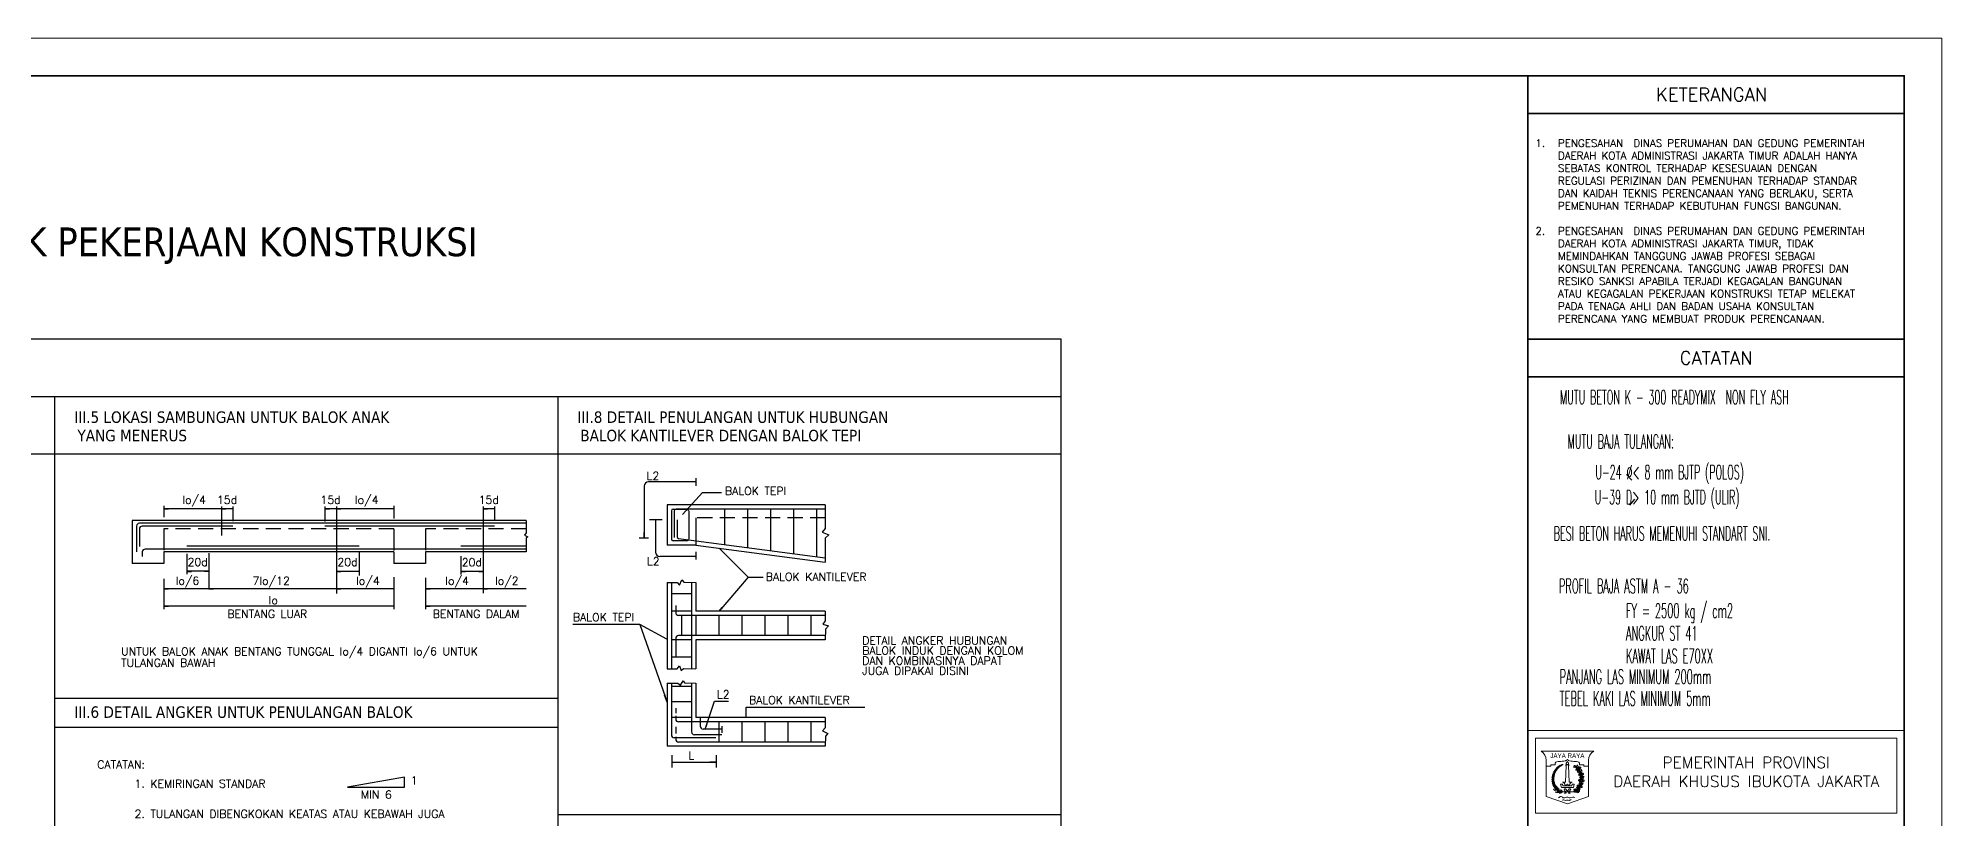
# Model space of a CAD drawing. Header units: inches. Extents: x 266054 to 836293, y -258454 to -102650.
# Drawn here: x 327843 to 353134, y -143779 to -133405 of the extents above; entities that cross this region are included whole.
import ezdxf
from ezdxf.enums import TextEntityAlignment as Align

# ---------------------------------------------------------------- set-up
doc = ezdxf.new("R2010")
doc.units = ezdxf.units.IN
doc.header["$LTSCALE"] = 800
doc.header["$MEASUREMENT"] = 0
doc.linetypes.add('HIDDEN', pattern=[0.375, 0.25, -0.125])
for name, color, linetype, lineweight in [('ars', 11, 'Continuous', 0), ('GRS KOP', 1, 'Continuous', 35), ('kop', 7, 'Continuous', 20), ('teks', 4, 'Continuous', 9)]:
    doc.layers.add(name, color=color, linetype=linetype, lineweight=lineweight)
for name, color, linetype in [('BAGAN', 7, 'Continuous'), ('Garis_02', 5, 'Continuous'), ('TEXT', 4, 'Continuous')]:
    doc.layers.add(name, color=color, linetype=linetype)
doc.styles.add('BARU', font='arial.ttf')
doc.styles.add('ROMANC', font='tahoma.ttf', dxfattribs={"height": 2})
doc.styles.add('ROMANS', font='romans.shx', dxfattribs={"width": 0.8, "height": 0.25})
doc.styles.get("Standard").update_dxf_attribs({"font": 'romans.shx'})

# ---------------------------------------------------------------- blocks, each defined once
blk = doc.blocks.new('kop')
at = {"layer": 'ars'}
for p, q in [((74.316, 35.599), (74.29, 35.614)), ((74.328, 35.595), (74.333, 35.581)), ((74.373, 35.526), (74.347, 35.541)), ((74.373, 35.526), (74.375, 35.555)), ((74.395, 35.468), (74.406, 35.457)), ((74.408, 35.467), (74.408, 35.452)), ((74.267, 34.989), (74.296, 34.992)), ((74.332, 35.048), (74.331, 35.078)), ((74.347, 35.066), (74.372, 35.081)), ((74.416, 35.202), (74.401, 35.228)), ((74.429, 35.366), (74.409, 35.388)), ((74.416, 35.202), (74.434, 35.225)), ((74.425, 35.289), (74.43, 35.273)), ((74.429, 35.366), (74.437, 35.394)), ((74.436, 35.304), (74.431, 35.29))]:
    blk.add_line(p, q, dxfattribs=at)
for centre, radius, start, end in [((73.711, 35.414), 0.061, 164.619, 229.0804), ((73.612, 35.384), 0.061, 344.619, 49.0804), ((74.072, 35.315), 0.405, 114.0856, 237.6325), ((73.717, 35.456), 0.0488, 158.8649, 223.3262), ((73.647, 35.424), 0.061, 292.8994, 357.3608), ((73.732, 35.365), 0.061, 112.8994, 177.3608), ((73.636, 35.44), 0.0488, 338.8649, 43.3262), ((73.667, 35.469), 0.0488, 287.1453, 351.6066), ((73.73, 35.415), 0.0488, 107.1453, 171.6066), ((73.736, 35.493), 0.0488, 150.2996, 214.761), ((73.654, 35.489), 0.0488, 330.2996, 34.761), ((73.743, 35.451), 0.0488, 98.58, 163.0414), ((73.689, 35.513), 0.0488, 278.58, 343.0414), ((73.756, 35.528), 0.0488, 145.7989, 210.2603), ((73.673, 35.531), 0.0488, 325.7989, 30.2603), ((73.71, 35.552), 0.0488, 274.0793, 338.5407), ((73.759, 35.485), 0.0488, 94.0793, 158.5407), ((73.78, 35.56), 0.0488, 139.3679, 203.8292), ((73.698, 35.572), 0.0488, 319.3679, 23.8292), ((73.778, 35.517), 0.0488, 87.6483, 152.1096), ((73.737, 35.589), 0.0488, 267.6483, 332.1096), ((73.807, 35.589), 0.0488, 133.8416, 198.303), ((73.727, 35.609), 0.0488, 313.8416, 18.303), ((73.801, 35.547), 0.0488, 82.122, 146.5834), ((73.767, 35.622), 0.0488, 262.122, 326.5834), ((73.831, 35.612), 0.0439, 126.6239, 191.0853), ((73.761, 35.639), 0.0439, 306.6239, 11.0853), ((73.821, 35.575), 0.0439, 74.9043, 139.3657), ((73.799, 35.646), 0.0439, 254.9043, 319.3657), ((73.848, 35.632), 0.0352, 123.961, 188.4223), ((73.794, 35.656), 0.0352, 303.961, 8.4223), ((73.839, 35.603), 0.0352, 72.2414, 136.7027), ((73.824, 35.66), 0.0352, 252.2414, 316.7027), ((73.821, 35.676), 0.0352, 297.7406, 2.2019), ((73.873, 35.647), 0.0352, 117.7406, 182.2019), ((73.86, 35.619), 0.0352, 66.021, 130.4823), ((73.852, 35.677), 0.0352, 246.021, 310.4823), ((73.892, 35.661), 0.0281, 113.4007, 177.862), ((73.852, 35.688), 0.0281, 293.4007, 357.862), ((73.88, 35.64), 0.0281, 61.6811, 126.1424), ((73.877, 35.687), 0.0281, 241.6811, 306.1424), ((73.876, 35.701), 0.0281, 293.4007, 357.862), ((73.915, 35.674), 0.0281, 113.4007, 177.862), ((73.904, 35.653), 0.0281, 61.6811, 126.1424), ((73.901, 35.7), 0.0281, 241.6811, 306.1424), ((73.911, 35.713), 0.0281, 260.9368, 325.3982), ((73.93, 35.669), 0.0281, 80.9368, 145.3982), ((74.027, 35.315), 0.405, 302.3675, 44.4851), ((74.279, 35.674), 0.0613, 235.5154, 280.6207), ((74.24, 35.613), 0.0507, 1.4248, 71.624), ((74.336, 35.601), 0.0613, 235.5154, 280.6207), ((74.383, 35.652), 0.0795, 151.1819, 225.9956), ((74.296, 35.54), 0.0507, 1.4248, 71.624), ((74.32, 35.44), 0.0795, 20.9123, 95.7261), ((74.387, 35.547), 0.0795, 200.9123, 275.7261), ((74.259, 35.633), 0.0795, 331.1819, 45.9956), ((74.406, 35.596), 0.0507, 162.5946, 232.7938), ((74.417, 35.449), 0.0613, 217.2288, 262.3342), ((74.333, 35.6), 0.0613, 313.598, 358.7033), ((74.361, 35.403), 0.0507, 343.1383, 53.3375), ((74.479, 35.504), 0.0795, 133.1999, 208.0136), ((74.354, 35.525), 0.0795, 313.1999, 28.0136), ((74.476, 35.427), 0.0507, 150.0679, 220.2671), ((74.406, 35.447), 0.0613, 301.0712, 346.1766), ((73.61, 35.253), 0.061, 2.2926, 66.7539), ((73.696, 35.312), 0.061, 182.2926, 246.7539), ((73.623, 35.191), 0.061, 12.6628, 77.1241), ((73.696, 35.264), 0.061, 192.6628, 257.1241), ((73.7, 35.362), 0.061, 172.3995, 236.8608), ((73.607, 35.319), 0.061, 352.3995, 56.8608), ((73.702, 35.225), 0.061, 200.2151, 264.6765), ((73.639, 35.143), 0.061, 20.2151, 84.6765), ((73.715, 35.183), 0.061, 206.1601, 270.6214), ((73.661, 35.095), 0.061, 26.1601, 90.6214), ((73.728, 35.316), 0.061, 120.6799, 185.1412), ((73.636, 35.364), 0.061, 300.6799, 5.1412), ((73.73, 35.271), 0.061, 130.573, 195.0343), ((73.632, 35.302), 0.061, 310.573, 15.0343), ((73.738, 35.23), 0.061, 140.9432, 205.4045), ((73.736, 35.145), 0.061, 208.508, 272.9693), ((73.685, 35.055), 0.061, 28.508, 92.9693), ((73.635, 35.243), 0.061, 320.9432, 25.4045), ((73.751, 35.19), 0.061, 140.9432, 205.4045), ((73.649, 35.203), 0.061, 320.9432, 25.4045), ((73.716, 35.015), 0.061, 40.0311, 104.4924), ((73.747, 35.113), 0.061, 220.0311, 284.4924), ((73.768, 35.153), 0.061, 146.9028, 211.3642), ((73.665, 35.155), 0.061, 326.9028, 31.3642), ((73.75, 34.978), 0.061, 49.2006, 113.662), ((73.766, 35.08), 0.061, 229.2006, 293.662), ((73.791, 35.115), 0.061, 146.6953, 211.1566), ((73.688, 35.117), 0.061, 326.6953, 31.1566), ((73.816, 35.084), 0.061, 144.8635, 209.3249), ((73.713, 35.089), 0.061, 324.8635, 29.3249), ((73.785, 34.949), 0.061, 44.4223, 108.8836), ((73.809, 35.049), 0.061, 224.4223, 288.8836), ((73.844, 35.054), 0.061, 144.4903, 208.9516), ((73.741, 35.059), 0.061, 324.4903, 28.9516), ((73.875, 35.031), 0.061, 156.1803, 220.6416), ((73.773, 35.016), 0.061, 336.1803, 40.6416), ((74.361, 35.052), 0.0795, 137.1076, 211.9214), ((74.235, 35.064), 0.0795, 317.1076, 31.9214), ((74.342, 34.969), 0.0507, 83.4432, 153.6424), ((74.332, 35.042), 0.0613, 234.4466, 279.5519), ((74.364, 34.993), 0.0612, 69.8962, 144.7099), ((74.335, 35.085), 0.0612, 249.8962, 324.7099), ((74.377, 35.119), 0.0613, 176.9872, 222.0926), ((74.304, 35.12), 0.0507, 302.8967, 13.0959), ((74.439, 35.186), 0.0795, 153.0891, 227.9029), ((74.422, 35.286), 0.0613, 205.6201, 250.7254), ((74.314, 35.163), 0.0795, 333.0891, 47.9029), ((74.423, 35.078), 0.0507, 106.5818, 176.781), ((74.386, 35.141), 0.0613, 257.5851, 302.6905), ((74.458, 35.361), 0.0795, 171.1641, 245.9779), ((74.347, 35.301), 0.0795, 351.1641, 65.9779), ((74.357, 35.252), 0.0507, 331.5296, 41.7288), ((74.396, 35.228), 0.0795, 271.02, 345.8338), ((74.475, 35.129), 0.0795, 91.02, 165.8338), ((74.483, 35.241), 0.0507, 128.2781, 198.4773), ((74.425, 35.285), 0.0613, 279.2815, 324.3868), ((74.405, 35.377), 0.0795, 293.3027, 8.1164), ((74.515, 35.315), 0.0795, 113.3027, 188.1164)]:
    blk.add_arc(centre, radius, start, end, dxfattribs=at)
at = {"layer": 'ars', "color": 11}
for centre, radius, start, end in [((74.285, 34.995), 0.0613, 158.8696, 203.9749), ((74.216, 35.02), 0.0507, 284.779, 354.9783), ((74.235, 34.986), 0.016, 270, 302.3675)]:
    blk.add_arc(centre, radius, start, end, dxfattribs=at)
at = {"layer": 'ars'}
for points, start_tangent, end_tangent in [([(74.256, 35.651), (74.261, 35.634), (74.244, 35.624), (74.224, 35.623), (74.22, 35.64), (74.234, 35.661), (74.239, 35.672), (74.256, 35.663), (74.256, 35.651)], (0.714442, -0.699695), (0.714442, -0.699695)), ([(74.313, 35.578), (74.318, 35.561), (74.301, 35.551), (74.281, 35.55), (74.277, 35.567), (74.29, 35.588), (74.296, 35.599), (74.312, 35.589), (74.313, 35.578)], (0.714442, -0.699695), (0.714442, -0.699695)), ([(74.388, 35.435), (74.388, 35.416), (74.369, 35.412), (74.349, 35.418), (74.351, 35.435), (74.37, 35.451), (74.378, 35.459), (74.391, 35.445), (74.388, 35.435)], (0.458819, -0.88853), (0.458819, -0.88853)), ([(74.365, 35.605), (74.376, 35.591), (74.394, 35.598), (74.407, 35.615), (74.395, 35.627), (74.37, 35.629), (74.358, 35.631), (74.356, 35.612), (74.365, 35.605)], (0.149901, -0.988701), (0.149901, -0.988701)), ([(74.438, 35.445), (74.446, 35.429), (74.465, 35.432), (74.481, 35.445), (74.473, 35.46), (74.449, 35.467), (74.438, 35.472), (74.431, 35.453), (74.438, 35.445)], (-0.068112, -0.997678), (-0.068112, -0.997678)), ([(74.257, 35.013), (74.242, 35.004), (74.228, 35.018), (74.222, 35.037), (74.238, 35.045), (74.261, 35.037), (74.273, 35.034), (74.268, 35.016), (74.257, 35.013)], (-0.515761, -0.856733), (-0.515761, -0.856733)), ([(74.345, 35.127), (74.333, 35.113), (74.316, 35.122), (74.305, 35.139), (74.317, 35.151), (74.342, 35.151), (74.354, 35.152), (74.355, 35.133), (74.345, 35.127)], (-0.223771, -0.974642), (-0.223771, -0.974642)), ([(74.343, 35.011), (74.331, 34.997), (74.342, 34.981), (74.36, 34.972), (74.371, 34.985), (74.367, 35.01), (74.367, 35.022), (74.348, 35.021), (74.343, 35.011)], (-0.942817, -0.33331), (-0.942817, -0.33331)), ([(74.39, 35.277), (74.386, 35.26), (74.366, 35.259), (74.348, 35.269), (74.353, 35.285), (74.375, 35.297), (74.385, 35.303), (74.395, 35.287), (74.39, 35.277)], (0.270637, -0.962681), (0.270637, -0.962681)), ([(74.408, 35.117), (74.403, 35.1), (74.419, 35.089), (74.439, 35.088), (74.443, 35.104), (74.431, 35.126), (74.426, 35.137), (74.409, 35.128), (74.408, 35.117)], (-0.735998, -0.676983), (-0.735998, -0.676983)), ([(74.454, 35.272), (74.455, 35.253), (74.474, 35.25), (74.494, 35.256), (74.492, 35.273), (74.472, 35.288), (74.463, 35.297), (74.451, 35.282), (74.454, 35.272)], (-0.433585, -0.901113), (-0.433585, -0.901113))]:
    blk.add_spline(points, degree=3, dxfattribs=dict(at, start_tangent=start_tangent, end_tangent=end_tangent))
for points in [[(74.24, 34.97), (74.265, 34.975), (74.316, 34.973), (74.354, 34.955)], [(74.24, 34.97), (74.263, 34.959), (74.313, 34.947), (74.354, 34.955)]]:
    blk.add_spline(points, degree=3, dxfattribs=at)
at = {"layer": 'GRS KOP'}
for p, q in [((73, 1), (73, 54)), ((83, 1), (83, 54)), ((73, 53), (83, 53)), ((73, 47), (83, 47)), ((73, 46), (83, 46))]:
    blk.add_line(p, q, dxfattribs=at)
blk.add_lwpolyline([(1, 54), (83, 54), (83, 1), (1, 1)], close=True, dxfattribs=at)
at = {"layer": 'kop', "color": 7}
for p, q in [((84, 55), (0, 55)), ((84, 55), (84, 0)), ((84, 55), (84, 0)), ((73.999, 35.69), (74.099, 35.69)), ((74.019, 35.67), (73.999, 35.23)), ((74.029, 35.698), (74.069, 35.698)), ((74.079, 35.67), (74.099, 35.23)), ((73.869, 35.17), (73.919, 35.17)), ((73.869, 35.17), (73.889, 35.09)), ((73.889, 35.09), (74.209, 35.09)), ((73.919, 35.23), (73.919, 35.228)), ((73.919, 35.23), (73.999, 35.23)), ((73.919, 35.228), (73.924, 35.228)), ((73.919, 35.17), (73.929, 35.13)), ((73.929, 35.13), (74.17, 35.13)), ((73.989, 35.15), (74.029, 35.15)), ((74.069, 35.15), (74.109, 35.15)), ((74.099, 35.23), (74.18, 35.23)), ((74.17, 35.13), (74.18, 35.17)), ((74.175, 35.228), (74.18, 35.228)), ((74.18, 35.23), (74.18, 35.228)), ((74.18, 35.17), (74.229, 35.17)), ((74.209, 35.09), (74.229, 35.17))]:
    blk.add_line(p, q, dxfattribs=at)
at = {"layer": 'kop'}
for p, q in [((83, 36.6), (73, 36.6)), ((73.2, 34.4), (73.2, 36.4)), ((82.8, 36.4), (73.2, 36.4)), ((82.8, 34.4), (82.8, 36.4)), ((82.8, 34.4), (73.2, 34.4))]:
    blk.add_line(p, q, dxfattribs=at)
at = {"layer": 'kop', "color": 5}
for p, q in [((74.749, 36.05), (73.35, 36.05)), ((73.489, 35.81), (73.489, 34.85)), ((73.489, 35.65), (73.609, 35.65)), ((73.609, 35.69), (73.609, 35.65)), ((73.609, 35.69), (73.729, 35.69)), ((73.729, 35.73), (73.729, 35.69)), ((74.369, 35.73), (74.369, 35.69)), ((74.489, 35.69), (74.369, 35.69)), ((74.489, 35.69), (74.489, 35.65)), ((74.609, 35.65), (74.489, 35.65)), ((74.609, 35.81), (74.609, 34.85)), ((74.019, 34.95), (73.965, 35.022)), ((74.049, 34.986), (73.997, 35.046)), ((74.019, 34.95), (74.004, 34.93)), ((74.049, 34.986), (74.101, 35.046)), ((74.079, 34.95), (74.133, 35.022)), ((74.079, 34.95), (74.094, 34.93)), ((73.489, 34.85), (74.049, 34.65)), ((74.049, 34.65), (74.609, 34.85))]:
    blk.add_line(p, q, dxfattribs=at)
at = {"layer": 'kop', "color": 7}
for points in [[(74.029, 35.698), (74.027, 35.701), (74.025, 35.704), (74.024, 35.707), (74.023, 35.71), (74.022, 35.713), (74.021, 35.715), (74.021, 35.718), (74.02, 35.72), (74.02, 35.723), (74.02, 35.725), (74.02, 35.728), (74.02, 35.731), (74.021, 35.733), (74.021, 35.736), (74.022, 35.738), (74.023, 35.741), (74.025, 35.743), (74.026, 35.746), (74.028, 35.749), (74.031, 35.753), (74.034, 35.758), (74.038, 35.763), (74.043, 35.77), (74.049, 35.778)], [(74.069, 35.698), (74.072, 35.701), (74.074, 35.704), (74.075, 35.707), (74.076, 35.71), (74.077, 35.713), (74.078, 35.715), (74.078, 35.718), (74.079, 35.72), (74.079, 35.723), (74.079, 35.725), (74.079, 35.728), (74.079, 35.731), (74.078, 35.733), (74.077, 35.736), (74.077, 35.738), (74.076, 35.741), (74.074, 35.743), (74.073, 35.746), (74.071, 35.749), (74.068, 35.753), (74.065, 35.758), (74.061, 35.763), (74.056, 35.77), (74.049, 35.778)]]:
    blk.add_lwpolyline(points, dxfattribs=at)
at = {"layer": 'kop', "color": 1}
blk.add_lwpolyline([(73.864, 34.97), (74.235, 34.97)], close=True, dxfattribs=at)
at = {"layer": 'kop', "color": 5}
for points in [[(74.004, 34.97), (73.974, 34.93)], [(74.094, 34.97), (74.124, 34.93)]]:
    blk.add_lwpolyline(points, dxfattribs=at)
for centre, radius, start, end in [((73.214, 35.81), 0.276, 0, 60.5129), ((74.885, 35.81), 0.276, 119.4871, 180), ((73.769, 35.73), 0.04, 90, 180), ((74.329, 35.73), 0.04, 0, 90), ((73.981, 35.034), 0.02, 36.8699, 216.8699), ((74.117, 35.034), 0.02, 323.1301, 143.1301)]:
    blk.add_arc(centre, radius, start, end, dxfattribs=at)
at = {"layer": 'kop', "color": 7}
for centre, radius, start, end in [((73.992, 35.663), 0.0283, 15, 75), ((74.107, 35.663), 0.0283, 105, 165), ((73.874, 35.119), 0.12, 15, 65.3894), ((74.049, 35.15), 0.02, 0, 180), ((74.225, 35.119), 0.12, 114.6106, 165)]:
    blk.add_arc(centre, radius, start, end, dxfattribs=at)
at = {"layer": 'kop', "color": 1}
blk.add_arc((73.864, 34.986), 0.016, 237.6325, 270, dxfattribs=at)
at = {"layer": 'kop', "color": 5}
for points in [[(74.049, 35.83), (74.026, 35.807), (73.995, 35.793), (73.915, 35.782), (73.841, 35.777), (73.769, 35.77)], [(74.049, 35.83), (74.073, 35.807), (74.104, 35.793), (74.184, 35.782), (74.258, 35.777), (74.329, 35.77)], [(73.817, 34.99), (73.8, 34.984), (73.769, 34.992), (73.719, 35.01), (73.685, 35.041)], [(73.833, 34.971), (73.81, 34.967), (73.791, 34.959), (73.758, 34.956), (73.727, 34.964)], [(73.876, 34.965), (73.861, 34.956), (73.828, 34.952), (73.8, 34.952), (73.786, 34.948)], [(73.919, 34.97), (73.899, 34.959), (73.887, 34.947), (73.846, 34.932), (73.828, 34.937)], [(73.907, 34.984), (73.879, 34.986), (73.865, 34.993), (73.845, 34.993)], [(73.919, 34.97), (73.906, 34.996), (73.879, 35.02), (73.876, 35.031)], [(73.809, 34.807), (73.883, 34.844), (73.957, 34.807), (74.044, 34.833), (74.12, 34.809), (74.194, 34.83), (74.244, 34.817)], [(73.914, 34.747), (73.954, 34.759), (73.999, 34.744), (74.049, 34.753), (74.094, 34.744), (74.126, 34.758), (74.151, 34.749)]]:
    blk.add_spline(points, degree=3, dxfattribs=at)
at = {"layer": 'TEXT'}
for p, q in [((75.623, 43.403), (75.76, 43.254)), ((75.835, 42.745), (75.7, 42.589))]:
    blk.add_line(p, q, dxfattribs=at)
at = {"layer": 'kop'}
for s, height, p in [('KETERANGAN ', 0.35, (78, 53.5)), ('CATATAN', 0.35, (78, 46.5)), ('PEMERINTAH PROVINSI', 0.29998, (78.8, 35.75)), ('DAERAH KHUSUS IBUKOTA JAKARTA', 0.29998, (78.8, 35.25))]:
    blk.add_text(s, height=height, dxfattribs=at).set_placement(p, align=Align.MIDDLE)
at = {"layer": 'kop', "color": 5, "style": 'BARU', "width": 0.9}
blk.add_text('JAYA RAYA', height=0.12, dxfattribs=at).set_placement((74.049, 35.93), align=Align.MIDDLE)
at = {"layer": 'kop', "insert": (73.2, 49.875), "char_height": 0.2, "width": 9.6, "attachment_point": 4}
blk.add_mtext('\\pi-0.6,l0.6,t0.6;1.^IPENGESAHAN  DINAS PERUMAHAN DAN GEDUNG PEMERINTAH DAERAH KOTA ADMINISTRASI JAKARTA TIMUR ADALAH HANYA SEBATAS KONTROL TERHADAP KESESUAIAN DENGAN REGULASI PERIZINAN DAN PEMENUHAN TERHADAP STANDAR DAN KAIDAH TEKNIS PERENCANAAN YANG BERLAKU, SERTA PEMENUHAN TERHADAP KEBUTUHAN FUNGSI BANGUNAN.\\P\\P2.^IPENGESAHAN  DINAS PERUMAHAN DAN GEDUNG PEMERINTAH DAERAH KOTA ADMINISTRASI JAKARTA TIMUR, TIDAK MEMINDAHKAN TANGGUNG JAWAB PROFESI SEBAGAI KONSULTAN PERENCANA. TANGGUNG JAWAB PROFESI DAN RESIKO SANKSI APABILA TERJADI KEGAGALAN BANGUNAN ATAU KEGAGALAN PEKERJAAN KONSTRUKSI TETAP MELEKAT PADA TENAGA AHLI DAN BADAN USAHA KONSULTAN PERENCANA YANG MEMBUAT PRODUK PERENCANAAN.', dxfattribs=at)
at = {"layer": 'kop', "style": 'BARU', "flags": 4}
for p, height in [((73.8, 5.4), 0.35), ((80.303, 5.382), 0.25), ((73.8, 4.9), 0.35), ((73.8, 4.4), 0.35), ((80.303, 4.882), 0.25), ((80.303, 4.382), 0.25)]:
    blk.add_attdef('-', p, '', height=height, dxfattribs=at)
at = {"layer": 'kop', "flags": 4}
for tag, p in [('AR-00', (78.057, 2.648)), ('00', (81.238, 2.647))]:
    blk.add_attdef(tag, text='', height=0.35, dxfattribs=at).set_placement(p, align=Align.MIDDLE)
at = {"layer": 'TEXT', "style": 'ROMANS', "width": 0.5}
for s, height, p in [('MUTU BETON K - 300 READYMIX  NON FLY ASH', 0.37163, (73.854, 45.268)), (' BESI BETON HARUS MEMENUHI STANDART SNI.', 0.37163, (73.56, 41.646)), ('PROFIL BAJA ASTM A - 36 ', 0.38138, (73.826, 40.251)), ('FY = 2500 kg / cm2', 0.38138, (75.607, 39.592)), ('ANGKUR ST 41', 0.38138, (75.607, 38.99)), ('KAWAT LAS E70XX', 0.38138, (75.607, 38.393)), ('PANJANG LAS MINIMUM 200mm', 0.38138, (73.845, 37.84)), ('TEBEL KAKI LAS MINIMUM 5mm', 0.38138, (73.845, 37.26))]:
    blk.add_text(s, height=height, dxfattribs=at).set_placement(p)
for s, p in [('MUTU BAJA TULANGAN:', (75.47, 44.278)), ('U-24 %%C< 8 mm BJTP (POLOS)', (76.767, 43.437)), ('U-39 D> 10 mm BJTD (ULIR)', (76.699, 42.77))]:
    blk.add_text(s, height=0.37163, dxfattribs=at).set_placement(p, align=Align.MIDDLE)

msp = doc.modelspace()

# ---------------------------------------------------------------- linework, layer by layer
for p, q in [((341433, -137405.8), (314691.3, -137405.8)), ((341433, -157271.1), (341433, -137405.8)), ((341433, -138169.9), (314691.3, -138169.9)), ((328062.1, -138169.9), (328062.1, -157271.1)), ((334747.6, -138169.9), (334747.6, -157271.1)), ((328062.1, -138933.9), (321376.7, -138933.9)), ((341433, -138933.9), (328062.1, -138933.9)), ((334747.6, -142181.1), (328062.1, -142181.1)), ((334747.6, -142563.1), (328062.1, -142563.1)), ((341433, -143727.1), (334747.6, -143727.1))]:
    msp.add_line(p, q)
at = {"color": 8}
for p, q in [((336580.9, -139300.1), (335950.9, -139300.1)), ((336580.9, -139300.1), (336515.5, -139300.1)), ((336580.9, -139251.6), (336580.9, -139355.2)), ((335893.6, -139357.4), (335893.6, -140043.7)), ((336406, -139732.8), (336667.8, -139443.4)), ((336667.8, -139443.4), (336923.8, -139443.4)), ((329513.8, -139619.3), (329513.8, -139770.4)), ((330430.7, -139659.8), (329513.8, -139659.8)), ((329513.8, -139659.8), (329575.1, -139659.8)), ((330277.9, -139659.8), (330223.2, -139659.8)), ((330277.9, -139627.2), (330277.9, -140012.8)), ((330277.9, -139659.8), (330339.1, -139659.8)), ((330430.7, -139659.8), (330376, -139659.8)), ((330430.7, -139627.2), (330430.7, -139823.4)), ((331653.2, -139627.2), (331653.2, -139829.3)), ((332569.7, -139659.8), (331653.2, -139659.8)), ((331653.2, -139659.8), (331714.4, -139659.8)), ((331806, -139659.8), (331751.3, -139659.8)), ((331806, -139627.2), (331806, -140785)), ((331806, -139659.8), (331867.2, -139659.8)), ((332569.7, -139659.8), (332515, -139659.8)), ((332569.7, -139619.3), (332569.7, -139787.1)), ((333754.3, -139627.2), (333754.3, -140778.1)), ((333907.1, -139659.8), (333754.3, -139659.8)), ((333754.3, -139659.8), (333815.6, -139659.8)), ((333907.1, -139659.8), (333852.5, -139659.8)), ((333907.1, -139627.2), (333907.1, -139812.6)), ((335964.3, -139803.1), (336133.4, -139803.1)), ((336046.4, -139803.1), (336046.4, -140236.3)), ((336046.4, -139803.1), (336046.4, -139874.6)), ((336406, -139732.8), (336444.1, -139688.8)), ((335827.5, -140043.7), (335952.4, -140043.7)), ((335893.6, -140043.7), (335893.6, -139972.2)), ((329819.4, -140258.4), (329819.4, -140525.9)), ((330112.6, -140249.6), (330112.6, -140711.9)), ((333461.1, -140288.5), (333461.1, -140529.8)), ((336581.3, -140293.6), (336103.7, -140293.6)), ((336580.9, -140293.6), (336509.5, -140293.6)), ((336580.9, -140229.5), (336580.9, -140333.2)), ((336892.5, -140182.1), (337276.1, -140567.8)), ((336892.5, -140182.1), (336939.2, -140229.5)), ((329513.8, -140587.8), (329513.8, -140990.2)), ((330112.6, -140489.6), (329819.4, -140489.6)), ((329819.4, -140493.5), (329880.7, -140493.5)), ((330110.4, -140493.5), (330055.8, -140493.5)), ((332570, -140567.2), (332570, -140990.2)), ((332990.2, -140577), (332990.2, -140990.2)), ((333754.3, -140493.5), (333461.1, -140493.5)), ((333461.3, -140493.5), (333522.6, -140493.5)), ((333754.3, -140493.5), (333525.1, -140493.5)), ((333752.1, -140497.5), (333697.5, -140497.5)), ((333754.3, -140493.5), (333699.7, -140493.5)), ((337276.1, -140567.8), (336892.8, -141019.2)), ((337276.1, -140567.8), (337477.3, -140567.8)), ((332570, -140722.8), (329513.8, -140722.8)), ((329513.8, -140722.8), (329575.1, -140722.8)), ((330112.6, -140722.8), (330058, -140722.8)), ((330112.6, -140722.8), (330173.9, -140722.8)), ((332570, -140722.8), (332515.4, -140722.8)), ((334327.3, -140722.8), (332990.2, -140722.8)), ((332990.2, -140722.8), (333051.5, -140722.8)), ((333754.3, -140722.8), (333699.7, -140722.8)), ((333754.3, -140722.8), (333815.6, -140722.8)), ((334327.3, -140722.8), (334272.7, -140722.8)), ((332570, -140952), (329513.8, -140952)), ((329513.8, -140952), (329575.1, -140952)), ((332570, -140952), (332515.4, -140952)), ((334327.3, -140952), (332990.2, -140952)), ((332990.2, -140952), (333051.5, -140952)), ((334327.3, -140952), (334272.7, -140952)), ((336892.8, -141019.2), (336930.9, -140971.6)), ((335835.8, -141195.6), (334947.8, -141195.6)), ((335835.8, -141195.6), (336199.2, -142229.5)), ((336194.1, -141392.1), (335835.8, -141195.6)), ((336194.1, -141392.1), (336127.4, -141355.5)), ((336199.2, -142229.5), (336165.4, -142133.3)), ((336703.5, -142585.5), (336827.3, -142214)), ((336827.3, -142214), (337014.2, -142214)), ((337251.1, -142432.7), (337251.1, -142293.8)), ((337251.1, -142293.8), (338826.6, -142293.8)), ((337251.1, -142432.7), (337251.1, -142348.6)), ((336638.6, -142432.7), (336638.6, -142547.3)), ((336638.6, -142432.7), (336638.6, -142501)), ((336925.1, -142585.5), (336676.8, -142585.5)), ((336703.5, -142585.5), (336732.1, -142510.6)), ((336925.1, -142585.5), (336871.4, -142585.5)), ((336925.1, -142545.1), (336925.1, -142634.5)), ((336261.9, -142932.2), (336261.9, -143094.2)), ((336261.9, -143026.3), (336851.1, -143026.3)), ((336261.9, -143026.3), (336338.1, -143026.3)), ((336851.1, -143026.3), (336765.4, -143026.3)), ((336851.1, -142932.2), (336851.1, -143094.2))]:
    msp.add_line(p, q, dxfattribs=at)
at = {"color": 4}
for p, q in [((329093.6, -139812.6), (329093.6, -140385.6)), ((334327.3, -139812.6), (329093.6, -139812.6)), ((334327.3, -139812.6), (334327.3, -139978.5)), ((336199.2, -139605.7), (336199.2, -140140.6)), ((338300.4, -139605.7), (336199.2, -139605.7)), ((336581.3, -139777.7), (336581.3, -140140.6)), ((338300.4, -139605.7), (338300.4, -139918.6)), ((329513.8, -139927.2), (329513.8, -140208.1)), ((332570, -139927.2), (332570, -140211)), ((332990.2, -139927.2), (332990.2, -140208.1)), ((334327.3, -139978.5), (334306.2, -140009.9)), ((334306.2, -140009.9), (334348.3, -140029.5)), ((334328.7, -140048.1), (334327.3, -140232.8)), ((334348.3, -140029.5), (334328.7, -140048.1)), ((338300.4, -139918.6), (338260.5, -139967.5)), ((338260.5, -139967.5), (338348.6, -140005.6)), ((338348.6, -140005.6), (338299.8, -140049.7)), ((338299.8, -140049.7), (338300.4, -140369.8)), ((329513.8, -140232.8), (329513.8, -140385.6)), ((332570, -140232.8), (329513.8, -140232.8)), ((332570, -140230.6), (332570, -140385.6)), ((332990.2, -140232.8), (332990.2, -140385.6)), ((334327.3, -140232.8), (332990.2, -140232.8)), ((336581.3, -140140.6), (336199.2, -140140.6)), ((336581.3, -140140.6), (338300.4, -140369.8)), ((329513.8, -140385.6), (329093.6, -140385.6)), ((332990.2, -140385.6), (332570, -140385.6)), ((336364.3, -140671.4), (336392.9, -140601.2)), ((336392.9, -140601.2), (336422.6, -140634.5)), ((336199.2, -140637.2), (336331, -140637.2)), ((336199.2, -140637.2), (336199.2, -141783.3)), ((336331, -140637.2), (336364.3, -140671.4)), ((336422.6, -140634.5), (336581.3, -140637.2)), ((336581.3, -140637.2), (336581.3, -141019.2)), ((338300.4, -141019.2), (336581.3, -141019.2)), ((338300.4, -141019.2), (338300.4, -141147.9)), ((338300.4, -141147.9), (338268.8, -141193.2)), ((338268.8, -141193.2), (338343.8, -141214.6)), ((338302.2, -141256.3), (338300.4, -141401.3)), ((338343.8, -141214.6), (338302.2, -141256.3)), ((336581.3, -141401.3), (336581.3, -141783.3)), ((338300.4, -141401.3), (336581.3, -141401.3)), ((336199.2, -141783.3), (336331, -141783.3)), ((336331, -141783.3), (336364.3, -141743.5)), ((336364.3, -141743.5), (336384.5, -141806.6)), ((336384.5, -141806.6), (336417.9, -141781.6)), ((336417.9, -141781.6), (336581.3, -141783.3)), ((336199.2, -141974.3), (336342.9, -141974.3)), ((336199.2, -141974.3), (336199.2, -142814.7)), ((336342.9, -141974.3), (336377.4, -142002)), ((336377.4, -142002), (336411.9, -141942.4)), ((336411.9, -141942.4), (336432.1, -141972.2)), ((336432.1, -141972.2), (336581.3, -141974.3)), ((336581.3, -141974.3), (336581.3, -142432.7)), ((338300.4, -142432.7), (336581.3, -142432.7)), ((338300.4, -142570.1), (338264.1, -142609.4)), ((338264.1, -142609.4), (338333.1, -142644)), ((338300.4, -142432.7), (338300.4, -142570.1)), ((338300.4, -142814.7), (336199.2, -142814.7)), ((338303.4, -142678.5), (338300.4, -142814.7)), ((338333.1, -142644), (338303.4, -142678.5)), ((332711.8, -143226.2), (331955.8, -143356.7)), ((331955.8, -143356.7), (332711.8, -143356.7)), ((332711.8, -143356.7), (332711.8, -143226.2))]:
    msp.add_line(p, q, dxfattribs=at)
at = {"color": 4, "linetype": 'HIDDEN'}
for p, q in [((338300.4, -139777.7), (336581.3, -139777.7)), ((332570, -139927.2), (329513.8, -139927.2)), ((334327.3, -139927.2), (332990.2, -139927.2))]:
    msp.add_line(p, q, dxfattribs=at)
at = {"color": 7}
for p, q in [((332108.7, -140234.5), (332108.7, -140543.6)), ((329189.1, -140376.8), (329189.1, -140385.6)), ((332108.7, -140490.6), (331806, -140490.6))]:
    msp.add_line(p, q, dxfattribs=at)
at = {"color": 8}
for centre, radius, start, end in [((335950.9, -139357.4), 57.3, 90, 180), ((336103.7, -140236.3), 57.3, 180, 270), ((336676.8, -142547.3), 38.2, 180, 270)]:
    msp.add_arc(centre, radius, start, end, dxfattribs=at)
at = {"layer": 'BAGAN', "color": 7}
for p, q in [((331806, -140490.6), (331867.2, -140490.6)), ((332108.7, -140490.6), (332054.1, -140490.6)), ((331806, -140722.8), (331751.3, -140722.8)), ((331806, -140722.8), (331867.2, -140722.8))]:
    msp.add_line(p, q, dxfattribs=at)
at = {"layer": 'Garis_02', "linetype": 'Continuous', "ltscale": 0.015}
for p, q in [((334327.3, -139850.8), (329189.1, -139850.8)), ((336256.5, -139685.3), (336256.5, -140060.3)), ((336279.5, -139662.3), (336462.8, -139662.3)), ((336294.8, -139686), (336294.8, -140040.1)), ((338300.4, -139663), (336317.7, -139663)), ((336333, -139804.3), (336333, -140029.6)), ((336485.8, -139685.3), (336485.8, -140060.3)), ((336963.3, -139663), (336963.3, -140133.7)), ((337268.9, -139663), (337268.9, -140174.4)), ((337574.5, -139663), (337574.5, -140215.2)), ((337880.2, -139663), (337880.2, -140255.9)), ((338185.8, -139663), (338185.8, -140296.7)), ((329150.9, -139889), (329150.9, -140232.6)), ((329189.1, -139927.2), (329189.1, -140161)), ((330430.7, -139889), (329227.3, -139889)), ((333907.1, -139889), (331653.2, -139889)), ((336462.8, -140083.3), (336279.5, -140083.3)), ((336352.8, -140052.3), (338300.4, -140312)), ((329227.3, -140232.8), (329227.3, -140294.4)), ((334327.3, -140194.6), (329265.5, -140194.6)), ((332108.7, -140156.4), (329819.4, -140156.4)), ((334327.3, -140156.4), (333461.1, -140156.4)), ((336256.5, -140637.2), (336256.5, -141783.3)), ((336524, -140790), (336256.5, -140790)), ((336524, -140637.2), (336524, -141783.3)), ((336524, -141019.2), (336256.5, -141019.2)), ((336313.9, -140942.8), (336313.9, -141038.3)), ((338300.4, -141076.5), (336352.1, -141076.5)), ((336389.6, -141076.5), (336389.6, -141343.9)), ((336581.3, -141076.5), (336581.3, -141343.9)), ((336886.9, -141076.5), (336886.9, -141343.9)), ((337192.5, -141076.5), (337192.5, -141343.9)), ((337498.1, -141076.5), (337498.1, -141343.9)), ((337803.7, -141076.5), (337803.7, -141343.9)), ((338109.4, -141076.5), (338109.4, -141343.9)), ((338300.4, -141343.9), (336352.1, -141343.9)), ((336524, -141401.3), (336256.5, -141401.3)), ((336313.9, -141382.2), (336313.9, -141630.5)), ((336524, -141630.5), (336256.5, -141630.5)), ((336256.5, -141974.3), (336256.5, -142661.9)), ((336524, -142019.6), (336256.5, -142019.6)), ((336524, -141974.3), (336524, -142623.7)), ((336524, -142224.9), (336256.5, -142224.9)), ((336313.9, -142308.3), (336313.9, -142372.4)), ((336524, -142432.7), (336256.5, -142432.7)), ((336313.9, -142411.7), (336313.9, -142451.8)), ((336313.9, -142555.8), (336313.9, -142644)), ((338300.4, -142490), (336352.1, -142490)), ((336886.9, -142490), (336886.9, -142757.4)), ((337192.5, -142490), (337192.5, -142757.4)), ((337498.1, -142490), (337498.1, -142757.4)), ((337803.7, -142490), (337803.7, -142757.4)), ((338109.4, -142490), (338109.4, -142757.4)), ((336848.7, -142700.1), (336294.8, -142700.1)), ((336313.9, -142688.1), (336313.9, -142719.2)), ((338300.4, -142757.4), (336352.1, -142757.4)), ((336925.1, -142661.9), (336562.2, -142661.9))]:
    msp.add_line(p, q, dxfattribs=at)
for centre, radius, start, end in [((329189.1, -139889), 38.2, 90, 180), ((336279.5, -139685.3), 22.9, 90, 180), ((336317.7, -139686), 22.9, 90, 180), ((336462.8, -139685.3), 22.9, 0, 90), ((329227.3, -139927.2), 38.2, 90, 180), ((336279.5, -140060.3), 22.9, 180, 270), ((336355.9, -140029.6), 22.9, 180, 262.40536), ((336462.8, -140060.3), 22.9, 270, 0), ((329265.5, -140232.8), 38.2, 90, 180), ((336352.1, -141038.3), 38.2, 180, 270), ((336352.1, -141382.2), 38.2, 90, 180), ((336352.1, -142451.8), 38.2, 180, 270), ((336562.2, -142623.7), 38.2, 180, 270), ((336294.8, -142661.9), 38.2, 180, 270), ((336352.1, -142719.2), 38.2, 180, 270)]:
    msp.add_arc(centre, radius, start, end, dxfattribs=at)

# ---------------------------------------------------------------- block references
at = {"layer": 'kop', "xscale": 500, "yscale": 500, "zscale": 500}
msp.add_blockref('kop', (311133.6, -160904.6), dxfattribs=at)

# ---------------------------------------------------------------- texts
at = {"style": 'ROMANC'}
msp.add_text('STANDAR DETAIL UNTUK PEKERJAAN KONSTRUKSI', height=382.024, dxfattribs=at).set_placement((328005.3, -136302.7), align=Align.CENTER)
for s, p in [('III.5 LOKASI SAMBUNGAN UNTUK BALOK ANAK', (328323, -138517.4)), ('III.8 DETAIL PENULANGAN UNTUK HUBUNGAN', (335008.4, -138517.4)), ('      YANG MENERUS', (328022.9, -138761.8)), ('      BALOK KANTILEVER DENGAN BALOK TEPI', (334702.4, -138761.8)), ('III.6 DETAIL ANGKER UNTUK PENULANGAN BALOK', (328323, -142436.4))]:
    msp.add_text(s, height=152.81, dxfattribs=at).set_placement(p)
at = {"layer": 'teks', "ltscale": 0.5}
for s, height, p in [('L2', 106.31, (335926.3, -139274.2)), ('lo/4', 106.31, (329759.4, -139592.8)), ('15d', 106.31, (330219.3, -139592.8)), ('15d', 106.31, (331594.6, -139592.8)), ('lo/4', 106.31, (332051.6, -139592.8)), ('15d', 106.31, (333695.7, -139592.8)), ('BALOK TEPI', 106.31, (336967.8, -139475.5)), ('20d', 106.31, (329829.1, -140419)), ('20d', 106.31, (331819.5, -140419)), ('20d', 106.31, (333470.7, -140422.9)), ('L2', 106.31, (335931, -140409.4)), ('lo/6', 106.31, (329671.2, -140668.2)), ('7lo/12', 106.31, (330691.9, -140668.2)), ('lo/4', 106.31, (332067.6, -140668.2)), ('lo/4', 106.31, (333251.9, -140668.2)), ('lo/2', 106.31, (333913, -140668.2)), ('BALOK KANTILEVER', 106.312, (337509.4, -140614.3)), ('BALOK TEPI', 106.31, (334947.8, -141152.7)), ('DETAIL ANGKER HUBUNGAN', 106.312, (338790.8, -141462.4)), ('UNTUK BALOK ANAK BENTANG TUNGGAL lo/4 DIGANTI lo/6 UNTUK', 106.312, (328946.6, -141606.3)), ('BALOK INDUK DENGAN KOLOM', 106.312, (338790.8, -141596.1)), ('DAN KOMBINASINYA DAPAT', 106.312, (338790.8, -141729.8)), ('TULANGAN BAWAH', 106.312, (328946.6, -141757.4)), ('JUGA DIPAKAI DISINI', 106.312, (338790.8, -141863.5)), ('L2', 106.31, (336860.7, -142177.1)), ('BALOK KANTILEVER', 106.312, (337286.8, -142253.3)), ('L', 106.3, (336483.3, -142991.8)), ('CATATAN:', 106.31, (328629.9, -143110.4)), ('1. KEMIRINGAN STANDAR', 106.312, (329125.1, -143364.6)), ('1', 106.3, (332794.2, -143321.4)), ('MIN 6', 106.31, (332132.3, -143509.8)), ('2. TULANGAN DIBENGKOKAN KEATAS ATAU KEBAWAH JUGA', 106.312, (329125.1, -143765.7))]:
    msp.add_text(s, height=height, dxfattribs=at).set_placement(p)
for s, height, p in [('lo', 106.31, (330967.5, -140874.3)), ('BENTANG LUAR', 106.312, (330889, -141054.8)), ('BENTANG DALAM', 106.312, (333662, -141054.8))]:
    msp.add_text(s, height=height, dxfattribs=at).set_placement(p, align=Align.MIDDLE)

doc.saveas('drawing.dxf')
